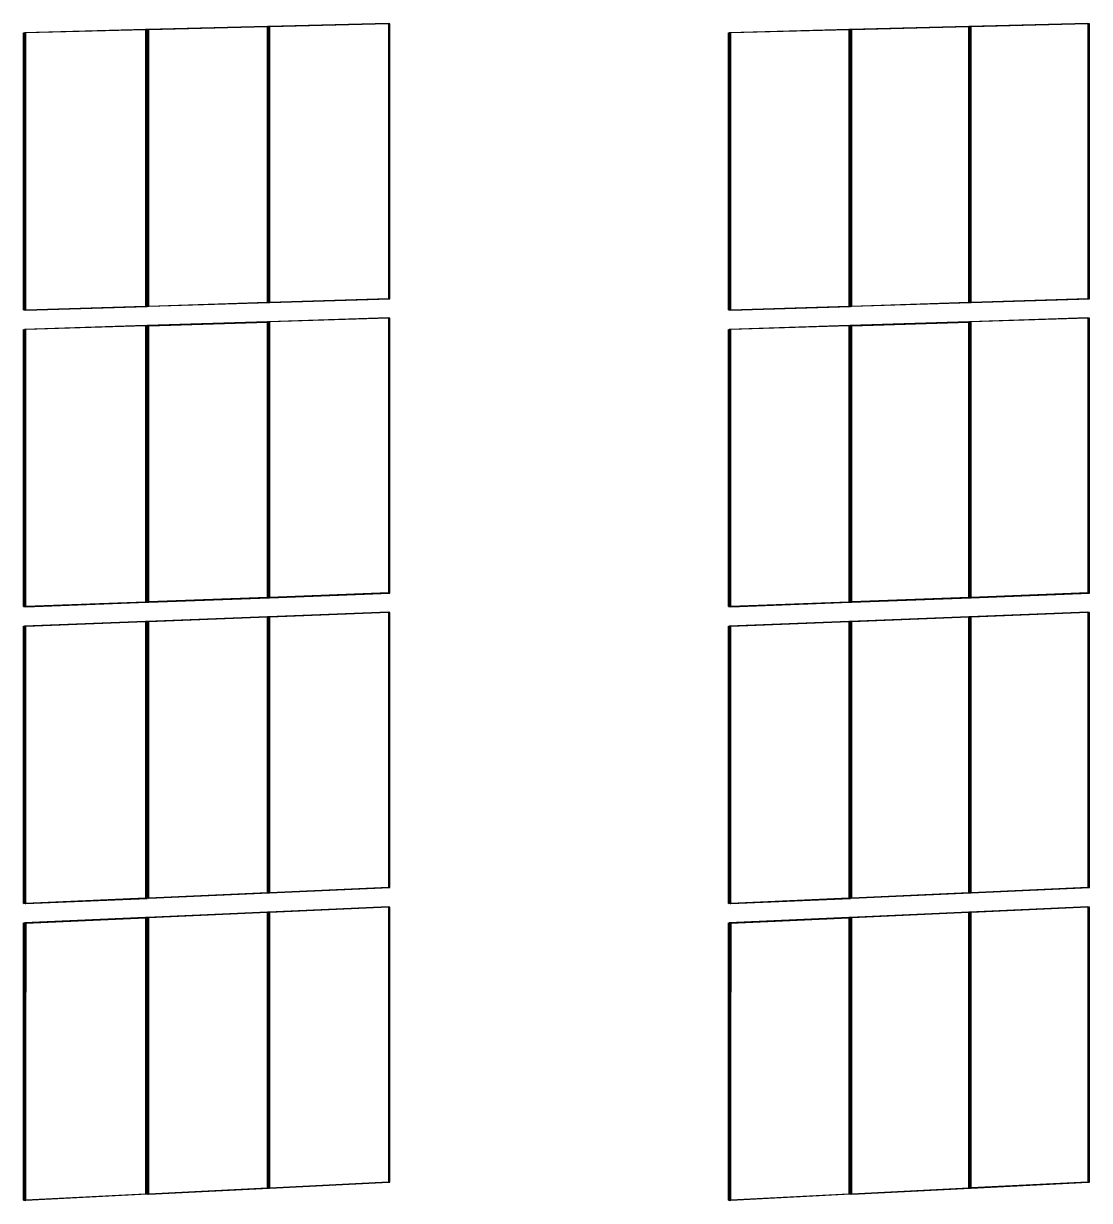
# Model space of a CAD drawing. Header units: inches. Extents: x -3457 to 3579, y -2730 to 2631.
# Drawn here: x 1235.9 to 1669.7, y -950.6 to -471.4 of the extents above; entities that cross this region are included whole.
import ezdxf

# ---------------------------------------------------------------- set-up
doc = ezdxf.new("R2010")
doc.units = ezdxf.units.IN
doc.header["$MEASUREMENT"] = 0

msp = doc.modelspace()

# ---------------------------------------------------------------- linework, layer by layer
for p, q in [((1285.56, -473.84), (1236.2, -475.09)), ((1285.56, -473.93), (1236.83, -475.16)), ((1285.82, -473.83), (1285.56, -473.84)), ((1285.56, -473.84), (1285.82, -473.87)), ((1285.56, -473.84), (1285.56, -473.93)), ((1285.56, -473.93), (1285.56, -586.42)), ((1285.82, -473.93), (1285.56, -473.93)), ((1286.16, -473.83), (1285.82, -473.83)), ((1285.82, -473.83), (1286.16, -473.88)), ((1285.82, -473.87), (1285.82, -473.83)), ((1285.82, -473.93), (1285.82, -473.87)), ((1285.82, -473.87), (1286.16, -473.91)), ((1286.16, -473.92), (1285.82, -473.93)), ((1285.82, -586.41), (1285.82, -473.93)), ((1335.18, -472.59), (1286.16, -473.83)), ((1286.16, -473.83), (1286.8, -473.9)), ((1286.16, -473.83), (1286.16, -473.88)), ((1286.16, -473.88), (1286.46, -473.91)), ((1286.16, -473.88), (1286.16, -473.91)), ((1286.16, -473.91), (1286.2, -473.92)), ((1286.16, -473.91), (1286.16, -473.92)), ((1286.16, -473.92), (1286.16, -586.4)), ((1286.2, -473.92), (1286.16, -473.92)), ((1286.2, -586.4), (1286.2, -473.92)), ((1286.8, -473.9), (1286.46, -473.91)), ((1286.46, -586.5), (1286.46, -473.91)), ((1335.18, -472.68), (1286.8, -473.9)), ((1286.8, -586.38), (1286.8, -473.9)), ((1335.26, -472.59), (1335.18, -472.59)), ((1335.18, -472.59), (1335.26, -472.6)), ((1335.18, -472.68), (1335.18, -472.59)), ((1335.18, -584.87), (1335.18, -472.68)), ((1335.26, -472.68), (1335.18, -472.68)), ((1335.52, -472.58), (1335.26, -472.59)), ((1335.26, -472.59), (1335.52, -472.62)), ((1335.26, -472.59), (1335.26, -472.6)), ((1335.26, -472.6), (1335.52, -472.63)), ((1335.26, -472.6), (1335.26, -472.68)), ((1335.52, -472.67), (1335.26, -472.68)), ((1335.26, -472.68), (1335.26, -584.87)), ((1384.36, -471.35), (1335.52, -472.58)), ((1335.52, -472.58), (1336.16, -472.66)), ((1335.52, -472.58), (1335.52, -472.62)), ((1335.52, -472.62), (1335.9, -472.67)), ((1335.52, -472.62), (1335.52, -472.63)), ((1335.52, -472.63), (1335.52, -472.67)), ((1335.52, -472.63), (1335.82, -472.67)), ((1335.52, -472.67), (1335.52, -584.86)), ((1335.82, -472.67), (1335.52, -472.67)), ((1335.9, -472.67), (1335.82, -472.67)), ((1335.82, -584.85), (1335.82, -472.67)), ((1336.16, -472.66), (1335.9, -472.67)), ((1335.9, -584.96), (1335.9, -472.67)), ((1384.36, -471.45), (1336.16, -472.66)), ((1336.16, -584.84), (1336.16, -472.66)), ((1384.36, -471.35), (1385.01, -471.43)), ((1384.36, -471.35), (1384.36, -471.45)), ((1385.01, -471.43), (1384.36, -471.45)), ((1384.36, -471.45), (1384.36, -583.34)), ((1385.01, -583.43), (1385.01, -471.43)), ((1571.75, -473.84), (1523.14, -475.09)), ((1571.75, -473.94), (1523.82, -475.16)), ((1572.01, -473.83), (1571.75, -473.84)), ((1571.75, -473.84), (1572.01, -473.87)), ((1571.75, -473.84), (1571.75, -473.94)), ((1572.01, -473.93), (1571.75, -473.94)), ((1571.75, -473.94), (1571.75, -586.42)), ((1572.35, -473.83), (1572.01, -473.83)), ((1572.01, -473.83), (1572.35, -473.87)), ((1572.01, -473.87), (1572.01, -473.83)), ((1572.01, -473.93), (1572.01, -473.87)), ((1572.01, -473.87), (1572.35, -473.91)), ((1572.35, -473.92), (1572.01, -473.93)), ((1572.01, -586.41), (1572.01, -473.93)), ((1620.62, -472.59), (1572.35, -473.83)), ((1572.35, -473.83), (1573.03, -473.9)), ((1572.35, -473.83), (1572.35, -473.87)), ((1572.35, -473.87), (1572.7, -473.91)), ((1572.35, -473.87), (1572.35, -473.91)), ((1572.35, -473.91), (1572.43, -473.92)), ((1572.35, -473.91), (1572.35, -473.92)), ((1572.35, -473.92), (1572.35, -586.4)), ((1572.43, -473.92), (1572.35, -473.92)), ((1572.43, -586.4), (1572.43, -473.92)), ((1573.03, -473.9), (1572.7, -473.91)), ((1572.7, -586.5), (1572.7, -473.91)), ((1620.62, -472.68), (1573.03, -473.9)), ((1573.03, -586.38), (1573.03, -473.9)), ((1620.7, -472.59), (1620.62, -472.59)), ((1620.62, -472.59), (1620.7, -472.6)), ((1620.62, -472.68), (1620.62, -472.59)), ((1620.62, -584.87), (1620.62, -472.68)), ((1620.7, -472.68), (1620.62, -472.68)), ((1620.95, -472.58), (1620.7, -472.59)), ((1620.7, -472.59), (1620.95, -472.62)), ((1620.7, -472.59), (1620.7, -472.6)), ((1620.7, -472.6), (1620.95, -472.63)), ((1620.7, -472.6), (1620.7, -472.68)), ((1620.7, -472.68), (1620.7, -584.87)), ((1620.95, -472.68), (1620.7, -472.68)), ((1669.05, -471.35), (1620.95, -472.58)), ((1620.95, -472.58), (1621.64, -472.66)), ((1620.95, -472.58), (1620.95, -472.62)), ((1620.95, -472.62), (1621.39, -472.67)), ((1620.95, -472.62), (1620.95, -472.63)), ((1620.95, -472.63), (1620.95, -472.68)), ((1620.95, -472.63), (1621.31, -472.67)), ((1621.31, -472.67), (1620.95, -472.68)), ((1620.95, -472.68), (1620.95, -584.86)), ((1621.39, -472.67), (1621.31, -472.67)), ((1621.31, -584.85), (1621.31, -472.67)), ((1621.64, -472.66), (1621.39, -472.67)), ((1621.39, -584.96), (1621.39, -472.67)), ((1669.05, -471.45), (1621.64, -472.66)), ((1621.64, -584.84), (1621.64, -472.66)), ((1669.05, -471.35), (1669.74, -471.43)), ((1669.05, -471.35), (1669.05, -471.45)), ((1669.74, -471.43), (1669.05, -471.45)), ((1669.05, -471.45), (1669.05, -583.34)), ((1669.74, -583.43), (1669.74, -471.43)), ((1235.86, -587.97), (1235.86, -475.09)), ((1235.86, -475.09), (1236.49, -475.17)), ((1236.2, -475.09), (1236.83, -475.16)), ((1236.2, -475.09), (1236.2, -587.96)), ((1236.83, -475.16), (1236.49, -475.17)), ((1236.49, -588.06), (1236.49, -475.17)), ((1236.83, -587.94), (1236.83, -475.16)), ((1522.81, -587.97), (1522.81, -475.09)), ((1522.81, -475.09), (1523.48, -475.17)), ((1523.14, -475.09), (1523.82, -475.16)), ((1523.14, -475.09), (1523.14, -587.96)), ((1523.82, -475.16), (1523.48, -475.17)), ((1523.48, -588.06), (1523.48, -475.17)), ((1523.82, -587.94), (1523.82, -475.16)), ((1336.16, -584.84), (1384.36, -583.34)), ((1336.16, -584.95), (1385.01, -583.43)), ((1384.36, -583.34), (1385.01, -583.43)), ((1621.64, -584.84), (1669.05, -583.34)), ((1621.64, -584.95), (1669.74, -583.43)), ((1669.05, -583.34), (1669.74, -583.43)), ((1235.86, -587.97), (1236.2, -587.96)), ((1236.49, -588.06), (1235.86, -587.97)), ((1236.2, -587.96), (1236.83, -587.94)), ((1236.2, -587.96), (1236.83, -588.05)), ((1236.77, -588.05), (1236.83, -588.05)), ((1236.83, -587.94), (1285.56, -586.42)), ((1236.83, -588.05), (1286.2, -586.51)), ((1236.83, -588.05), (1236.83, -587.94)), ((1285.56, -586.42), (1286.2, -586.51)), ((1285.82, -586.41), (1286.16, -586.4)), ((1286.46, -586.5), (1285.82, -586.41)), ((1286.16, -586.4), (1286.2, -586.4)), ((1286.16, -586.4), (1286.2, -586.4)), ((1286.2, -586.4), (1286.8, -586.38)), ((1286.2, -586.4), (1286.8, -586.49)), ((1286.2, -586.51), (1286.2, -586.4)), ((1286.2, -586.4), (1286.2, -586.4)), ((1286.74, -586.5), (1286.8, -586.49)), ((1286.8, -586.38), (1335.18, -584.87)), ((1286.8, -586.49), (1335.82, -584.96)), ((1286.8, -586.49), (1286.8, -586.38)), ((1335.82, -584.96), (1335.18, -584.87)), ((1335.18, -584.87), (1335.26, -584.87)), ((1335.26, -584.87), (1335.52, -584.86)), ((1335.26, -584.87), (1335.9, -584.96)), ((1335.52, -584.86), (1335.82, -584.85)), ((1335.52, -584.86), (1335.82, -584.9)), ((1335.82, -584.85), (1336.16, -584.84)), ((1335.82, -584.9), (1335.82, -584.85)), ((1335.82, -584.9), (1336.16, -584.95)), ((1335.82, -584.96), (1335.82, -584.9)), ((1335.82, -584.96), (1335.9, -584.96)), ((1336.1, -584.96), (1336.16, -584.95)), ((1336.16, -584.95), (1336.16, -584.84)), ((1522.81, -587.97), (1523.14, -587.96)), ((1523.48, -588.06), (1522.81, -587.97)), ((1523.14, -587.96), (1523.82, -587.94)), ((1523.14, -587.96), (1523.82, -588.05)), ((1523.76, -588.05), (1523.82, -588.05)), ((1523.82, -587.94), (1571.75, -586.42)), ((1523.82, -588.05), (1572.43, -586.51)), ((1523.82, -588.05), (1523.82, -587.94)), ((1571.75, -586.42), (1572.43, -586.51)), ((1572.01, -586.41), (1572.35, -586.4)), ((1572.7, -586.5), (1572.01, -586.41)), ((1572.35, -586.4), (1572.43, -586.4)), ((1572.35, -586.4), (1572.43, -586.41)), ((1572.43, -586.4), (1573.03, -586.38)), ((1572.43, -586.41), (1572.43, -586.4)), ((1572.43, -586.41), (1573.03, -586.49)), ((1572.43, -586.51), (1572.43, -586.41)), ((1572.97, -586.5), (1573.03, -586.49)), ((1573.03, -586.38), (1620.62, -584.87)), ((1573.03, -586.49), (1621.31, -584.96)), ((1573.03, -586.49), (1573.03, -586.38)), ((1621.31, -584.96), (1620.62, -584.87)), ((1620.62, -584.87), (1620.7, -584.87)), ((1620.7, -584.87), (1620.95, -584.86)), ((1620.7, -584.87), (1621.39, -584.96)), ((1620.95, -584.86), (1621.31, -584.85)), ((1620.95, -584.86), (1621.31, -584.91)), ((1621.31, -584.85), (1621.64, -584.84)), ((1621.31, -584.91), (1621.31, -584.85)), ((1621.31, -584.91), (1621.64, -584.95)), ((1621.31, -584.96), (1621.31, -584.91)), ((1621.31, -584.96), (1621.39, -584.96)), ((1621.58, -584.96), (1621.64, -584.95)), ((1621.64, -584.95), (1621.64, -584.84)), ((1335.18, -592.78), (1286.16, -594.33)), ((1286.8, -594.42), (1335.18, -592.89)), ((1335.26, -592.77), (1335.18, -592.78)), ((1335.18, -592.89), (1335.18, -592.78)), ((1335.18, -592.78), (1335.26, -592.79)), ((1335.18, -705.05), (1335.18, -592.89)), ((1335.18, -592.89), (1335.26, -592.89)), ((1335.26, -592.77), (1335.26, -592.79)), ((1335.26, -592.77), (1335.9, -592.87)), ((1335.26, -592.79), (1335.26, -592.89)), ((1335.26, -592.79), (1335.52, -592.83)), ((1335.26, -592.89), (1335.52, -592.88)), ((1335.26, -592.89), (1335.26, -705.05)), ((1384.36, -591.22), (1335.52, -592.77)), ((1335.52, -592.77), (1336.16, -592.86)), ((1335.52, -592.77), (1335.52, -592.83)), ((1335.52, -592.83), (1335.52, -592.88)), ((1335.52, -592.83), (1335.82, -592.87)), ((1335.52, -592.88), (1335.82, -592.87)), ((1335.52, -592.88), (1335.52, -705.04)), ((1335.82, -705.03), (1335.82, -592.87)), ((1335.9, -592.87), (1335.82, -592.87)), ((1336.16, -592.86), (1335.9, -592.87)), ((1335.9, -705.17), (1335.9, -592.87)), ((1384.36, -591.34), (1336.16, -592.86)), ((1336.16, -705.02), (1336.16, -592.86)), ((1384.36, -591.22), (1385.01, -591.32)), ((1384.36, -591.22), (1384.36, -591.34)), ((1385.01, -591.32), (1384.36, -591.34)), ((1384.36, -591.34), (1384.36, -703.21)), ((1385.01, -703.32), (1385.01, -591.32)), ((1620.62, -592.78), (1572.35, -594.33)), ((1573.03, -594.42), (1620.62, -592.89)), ((1620.7, -592.77), (1620.62, -592.78)), ((1620.62, -592.89), (1620.62, -592.78)), ((1620.62, -592.78), (1620.7, -592.79)), ((1620.62, -705.05), (1620.62, -592.89)), ((1620.62, -592.89), (1620.7, -592.89)), ((1620.7, -592.77), (1620.7, -592.79)), ((1620.7, -592.77), (1621.39, -592.87)), ((1620.7, -592.79), (1620.7, -592.89)), ((1620.7, -592.79), (1620.95, -592.82)), ((1620.7, -592.89), (1620.95, -592.88)), ((1620.7, -592.89), (1620.7, -705.05)), ((1669.05, -591.22), (1620.95, -592.77)), ((1620.95, -592.77), (1621.64, -592.86)), ((1620.95, -592.77), (1620.95, -592.82)), ((1620.95, -592.82), (1620.95, -592.88)), ((1620.95, -592.82), (1621.3, -592.87)), ((1620.95, -592.88), (1621.3, -592.87)), ((1620.95, -592.88), (1620.95, -705.04)), ((1621.3, -705.03), (1621.3, -592.87)), ((1621.39, -592.87), (1621.3, -592.87)), ((1621.64, -592.86), (1621.39, -592.87)), ((1621.39, -705.17), (1621.39, -592.87)), ((1669.05, -591.34), (1621.64, -592.86)), ((1621.64, -705.02), (1621.64, -592.86)), ((1669.05, -591.22), (1669.74, -591.32)), ((1669.05, -591.22), (1669.05, -591.34)), ((1669.74, -591.32), (1669.05, -591.34)), ((1669.05, -591.34), (1669.05, -703.21)), ((1669.74, -703.32), (1669.74, -591.32)), ((1235.86, -595.91), (1236.49, -596.01)), ((1235.86, -708.79), (1235.86, -595.91)), ((1285.56, -594.34), (1236.2, -595.9)), ((1236.2, -595.9), (1236.2, -708.78)), ((1236.2, -595.9), (1236.83, -596)), ((1236.83, -596), (1236.49, -596.01)), ((1236.49, -708.9), (1236.49, -596.01)), ((1285.56, -594.46), (1236.83, -596)), ((1236.83, -708.75), (1236.83, -596)), ((1285.56, -594.34), (1285.56, -594.46)), ((1285.56, -594.34), (1286.16, -594.44)), ((1286.16, -594.44), (1285.56, -594.46)), ((1285.56, -594.46), (1285.56, -706.92)), ((1285.82, -706.91), (1285.82, -594.34)), ((1285.82, -594.34), (1286.46, -594.43)), ((1286.16, -594.33), (1286.8, -594.42)), ((1286.16, -594.33), (1286.16, -594.44)), ((1286.16, -594.44), (1286.16, -706.9)), ((1286.16, -594.44), (1286.19, -594.44)), ((1286.16, -594.44), (1286.16, -594.44)), ((1286.19, -594.44), (1286.16, -594.44)), ((1286.19, -706.9), (1286.19, -594.44)), ((1286.46, -594.43), (1286.8, -594.42)), ((1286.46, -707.02), (1286.46, -594.43)), ((1286.8, -706.87), (1286.8, -594.42)), ((1522.8, -595.91), (1523.48, -596.01)), ((1522.8, -708.79), (1522.8, -595.91)), ((1571.75, -594.34), (1523.14, -595.9)), ((1523.14, -595.9), (1523.14, -708.78)), ((1523.14, -595.9), (1523.82, -596)), ((1523.82, -596), (1523.48, -596.01)), ((1523.48, -708.9), (1523.48, -596.01)), ((1571.75, -594.46), (1523.82, -596)), ((1523.82, -708.75), (1523.82, -596)), ((1571.75, -594.34), (1571.75, -594.46)), ((1571.75, -594.34), (1572.35, -594.43)), ((1572.35, -594.44), (1571.75, -594.46)), ((1571.75, -594.46), (1571.75, -706.92)), ((1572.01, -706.91), (1572.01, -594.34)), ((1572.01, -594.34), (1572.69, -594.43)), ((1572.35, -594.33), (1573.03, -594.42)), ((1572.35, -594.33), (1572.35, -594.43)), ((1572.35, -594.43), (1572.43, -594.44)), ((1572.35, -594.43), (1572.35, -594.44)), ((1572.35, -594.44), (1572.35, -706.9)), ((1572.43, -594.44), (1572.35, -594.44)), ((1572.43, -706.89), (1572.43, -594.44)), ((1572.69, -594.43), (1573.03, -594.42)), ((1572.69, -707.02), (1572.69, -594.43)), ((1573.03, -706.87), (1573.03, -594.42)), ((1384.36, -703.21), (1336.16, -705.02)), ((1336.16, -705.16), (1385.01, -703.32)), ((1384.36, -703.21), (1385.01, -703.32)), ((1669.05, -703.21), (1621.64, -705.02)), ((1621.64, -705.16), (1669.74, -703.32)), ((1669.05, -703.21), (1669.74, -703.32)), ((1235.86, -708.79), (1236.2, -708.78)), ((1236.49, -708.9), (1235.86, -708.79)), ((1236.83, -708.75), (1236.2, -708.78)), ((1236.2, -708.78), (1236.83, -708.89)), ((1236.77, -708.89), (1236.83, -708.89)), ((1285.56, -706.92), (1236.83, -708.75)), ((1236.83, -708.89), (1286.19, -707.03)), ((1236.83, -708.89), (1236.83, -708.75)), ((1285.82, -706.91), (1285.56, -706.92)), ((1285.56, -706.92), (1286.19, -707.03)), ((1286.16, -706.9), (1285.82, -706.91)), ((1286.46, -707.02), (1285.82, -706.91)), ((1286.16, -706.9), (1286.19, -706.9)), ((1286.19, -706.9), (1286.16, -706.9)), ((1286.8, -706.87), (1286.19, -706.9)), ((1286.19, -706.9), (1286.8, -707.01)), ((1286.19, -707.03), (1286.19, -706.9)), ((1286.19, -706.9), (1286.19, -706.9)), ((1286.74, -707.01), (1286.8, -707.01)), ((1335.18, -705.05), (1286.8, -706.87)), ((1286.8, -707.01), (1335.82, -705.17)), ((1286.8, -707.01), (1286.8, -706.87)), ((1335.26, -705.05), (1335.18, -705.05)), ((1335.82, -705.17), (1335.18, -705.05)), ((1335.52, -705.04), (1335.26, -705.05)), ((1335.26, -705.05), (1335.82, -705.15)), ((1335.82, -705.03), (1335.52, -705.04)), ((1335.52, -705.04), (1335.82, -705.1)), ((1336.16, -705.02), (1335.82, -705.03)), ((1335.82, -705.1), (1335.82, -705.03)), ((1335.82, -705.1), (1336.16, -705.16)), ((1335.82, -705.15), (1335.82, -705.1)), ((1335.82, -705.15), (1335.9, -705.17)), ((1335.82, -705.17), (1335.82, -705.15)), ((1335.82, -705.17), (1335.9, -705.17)), ((1336.1, -705.16), (1336.16, -705.16)), ((1336.16, -705.16), (1336.16, -705.02)), ((1522.8, -708.79), (1523.14, -708.78)), ((1523.48, -708.9), (1522.8, -708.79)), ((1523.82, -708.75), (1523.14, -708.78)), ((1523.14, -708.78), (1523.82, -708.89)), ((1523.76, -708.89), (1523.82, -708.89)), ((1571.75, -706.92), (1523.82, -708.75)), ((1523.82, -708.89), (1572.43, -707.03)), ((1523.82, -708.89), (1523.82, -708.75)), ((1572.01, -706.91), (1571.75, -706.92)), ((1571.75, -706.92), (1572.43, -707.03)), ((1572.35, -706.9), (1572.01, -706.91)), ((1572.69, -707.02), (1572.01, -706.91)), ((1572.43, -706.89), (1572.35, -706.9)), ((1572.35, -706.9), (1572.43, -706.91)), ((1573.03, -706.87), (1572.43, -706.89)), ((1572.43, -706.91), (1572.43, -706.89)), ((1572.43, -706.91), (1573.03, -707.01)), ((1572.43, -707.03), (1572.43, -706.91)), ((1572.97, -707.01), (1573.03, -707.01)), ((1620.62, -705.05), (1573.03, -706.87)), ((1573.03, -707.01), (1621.3, -705.17)), ((1573.03, -707.01), (1573.03, -706.87)), ((1620.7, -705.05), (1620.62, -705.05)), ((1621.3, -705.17), (1620.62, -705.05)), ((1620.95, -705.04), (1620.7, -705.05)), ((1620.7, -705.05), (1621.3, -705.15)), ((1621.3, -705.03), (1620.95, -705.04)), ((1620.95, -705.04), (1621.3, -705.1)), ((1621.64, -705.02), (1621.3, -705.03)), ((1621.3, -705.1), (1621.3, -705.03)), ((1621.3, -705.1), (1621.64, -705.16)), ((1621.3, -705.15), (1621.3, -705.1)), ((1621.3, -705.15), (1621.39, -705.17)), ((1621.3, -705.17), (1621.3, -705.15)), ((1621.3, -705.17), (1621.39, -705.17)), ((1621.58, -705.16), (1621.64, -705.16)), ((1621.64, -705.16), (1621.64, -705.02)), ((1335.18, -712.96), (1286.16, -714.82)), ((1335.18, -713.1), (1286.8, -714.94)), ((1335.26, -712.96), (1335.18, -712.96)), ((1335.18, -713.1), (1335.18, -712.96)), ((1335.18, -712.96), (1335.26, -712.97)), ((1335.18, -825.24), (1335.18, -713.1)), ((1335.26, -713.1), (1335.18, -713.1)), ((1335.51, -712.95), (1335.26, -712.96)), ((1335.26, -712.96), (1335.26, -712.97)), ((1335.26, -712.96), (1335.51, -713)), ((1335.26, -712.97), (1335.26, -713.1)), ((1335.26, -712.97), (1335.51, -713.02)), ((1335.51, -713.09), (1335.26, -713.1)), ((1335.26, -713.1), (1335.26, -825.24)), ((1384.35, -711.09), (1335.51, -712.95)), ((1335.51, -712.95), (1336.16, -713.06)), ((1335.51, -712.95), (1335.51, -713)), ((1335.51, -713), (1335.9, -713.07)), ((1335.51, -713), (1335.51, -713.02)), ((1335.51, -713.02), (1335.82, -713.07)), ((1335.51, -713.02), (1335.51, -713.09)), ((1335.82, -713.07), (1335.51, -713.09)), ((1335.51, -713.09), (1335.51, -825.22)), ((1335.9, -713.07), (1335.82, -713.07)), ((1335.82, -825.21), (1335.82, -713.07)), ((1336.16, -713.06), (1335.9, -713.07)), ((1335.9, -825.21), (1335.9, -713.07)), ((1384.35, -711.23), (1336.16, -713.06)), ((1336.16, -825.2), (1336.16, -713.06)), ((1384.35, -711.09), (1385, -711.21)), ((1384.35, -711.09), (1384.35, -711.23)), ((1385, -711.21), (1384.35, -711.23)), ((1384.35, -711.23), (1384.35, -823.08)), ((1385, -823.21), (1385, -711.21)), ((1620.61, -712.96), (1572.34, -714.82)), ((1620.61, -713.1), (1573.03, -714.94)), ((1620.69, -712.96), (1620.61, -712.96)), ((1620.61, -713.1), (1620.61, -712.96)), ((1620.61, -712.96), (1620.69, -712.97)), ((1620.61, -825.24), (1620.61, -713.1)), ((1620.69, -713.1), (1620.61, -713.1)), ((1620.95, -712.95), (1620.69, -712.96)), ((1620.69, -712.96), (1620.69, -712.97)), ((1620.69, -712.96), (1620.95, -713)), ((1620.69, -712.97), (1620.69, -713.1)), ((1620.69, -712.97), (1620.95, -713.02)), ((1620.95, -713.09), (1620.69, -713.1)), ((1620.69, -713.1), (1620.69, -825.24)), ((1669.04, -711.09), (1620.95, -712.95)), ((1620.95, -712.95), (1621.64, -713.06)), ((1620.95, -712.95), (1620.95, -713)), ((1620.95, -713), (1621.38, -713.07)), ((1620.95, -713), (1620.95, -713.02)), ((1620.95, -713.02), (1621.3, -713.07)), ((1620.95, -713.02), (1620.95, -713.09)), ((1621.3, -713.07), (1620.95, -713.09)), ((1620.95, -713.09), (1620.95, -825.22)), ((1621.38, -713.07), (1621.3, -713.07)), ((1621.3, -825.21), (1621.3, -713.07)), ((1621.64, -713.06), (1621.38, -713.07)), ((1621.38, -825.21), (1621.38, -713.07)), ((1669.04, -711.23), (1621.64, -713.06)), ((1621.64, -825.19), (1621.64, -713.06)), ((1669.04, -711.09), (1669.74, -711.21)), ((1669.04, -711.09), (1669.04, -711.23)), ((1669.74, -711.21), (1669.04, -711.23)), ((1669.04, -711.23), (1669.04, -823.08)), ((1669.74, -823.21), (1669.74, -711.21)), ((1235.85, -829.61), (1235.85, -716.73)), ((1235.85, -716.73), (1236.2, -716.8)), ((1285.55, -714.85), (1236.2, -716.72)), ((1236.2, -716.72), (1236.83, -716.84)), ((1236.2, -716.72), (1236.2, -716.8)), ((1236.2, -716.8), (1236.2, -829.59)), ((1236.2, -716.8), (1236.48, -716.85)), ((1236.83, -716.84), (1236.48, -716.85)), ((1236.48, -829.58), (1236.48, -716.85)), ((1285.55, -714.99), (1236.83, -716.84)), ((1236.83, -829.57), (1236.83, -716.84)), ((1285.82, -714.84), (1285.55, -714.85)), ((1285.55, -714.85), (1285.55, -714.99)), ((1285.55, -714.85), (1285.82, -714.89)), ((1285.82, -714.98), (1285.55, -714.99)), ((1285.55, -714.99), (1285.55, -827.42)), ((1286.16, -714.82), (1285.82, -714.84)), ((1285.82, -714.84), (1286.16, -714.9)), ((1285.82, -714.89), (1285.82, -714.84)), ((1285.82, -714.98), (1285.82, -714.89)), ((1285.82, -714.89), (1286.16, -714.96)), ((1286.16, -714.96), (1285.82, -714.98)), ((1285.82, -827.41), (1285.82, -714.98)), ((1286.16, -714.82), (1286.8, -714.94)), ((1286.16, -714.82), (1286.16, -714.9)), ((1286.16, -714.9), (1286.46, -714.95)), ((1286.16, -714.9), (1286.16, -714.96)), ((1286.16, -714.96), (1286.19, -714.96)), ((1286.16, -714.96), (1286.16, -714.96)), ((1286.16, -714.96), (1286.16, -827.4)), ((1286.19, -714.96), (1286.16, -714.96)), ((1286.19, -827.39), (1286.19, -714.96)), ((1286.8, -714.94), (1286.46, -714.95)), ((1286.46, -827.54), (1286.46, -714.95)), ((1286.8, -827.37), (1286.8, -714.94)), ((1522.8, -829.61), (1522.8, -716.73)), ((1522.8, -716.73), (1523.14, -716.79)), ((1571.75, -714.85), (1523.14, -716.72)), ((1523.14, -716.72), (1523.82, -716.84)), ((1523.14, -716.72), (1523.14, -716.79)), ((1523.14, -716.79), (1523.14, -829.59)), ((1523.14, -716.79), (1523.48, -716.85)), ((1523.82, -716.84), (1523.48, -716.85)), ((1523.48, -829.58), (1523.48, -716.85)), ((1571.75, -714.99), (1523.82, -716.84)), ((1523.82, -829.56), (1523.82, -716.84)), ((1572.01, -714.84), (1571.75, -714.85)), ((1571.75, -714.85), (1571.75, -714.99)), ((1571.75, -714.85), (1572.01, -714.89)), ((1572.01, -714.98), (1571.75, -714.99)), ((1571.75, -714.99), (1571.75, -827.42)), ((1572.34, -714.82), (1572.01, -714.84)), ((1572.01, -714.84), (1572.34, -714.89)), ((1572.01, -714.89), (1572.01, -714.84)), ((1572.01, -714.98), (1572.01, -714.89)), ((1572.01, -714.89), (1572.34, -714.95)), ((1572.34, -714.97), (1572.01, -714.98)), ((1572.01, -827.41), (1572.01, -714.98)), ((1572.34, -714.82), (1573.03, -714.94)), ((1572.34, -714.82), (1572.34, -714.89)), ((1572.34, -714.89), (1572.69, -714.95)), ((1572.34, -714.89), (1572.34, -714.95)), ((1572.34, -714.95), (1572.43, -714.96)), ((1572.34, -714.95), (1572.34, -714.97)), ((1572.43, -714.96), (1572.34, -714.97)), ((1572.34, -714.97), (1572.34, -827.4)), ((1572.43, -827.39), (1572.43, -714.96)), ((1573.03, -714.94), (1572.69, -714.95)), ((1572.69, -827.54), (1572.69, -714.95)), ((1573.03, -827.37), (1573.03, -714.94)), ((1336.16, -825.2), (1384.35, -823.08)), ((1336.16, -825.36), (1385, -823.21)), ((1384.35, -823.08), (1385, -823.21)), ((1621.64, -825.19), (1669.04, -823.08)), ((1621.64, -825.36), (1669.74, -823.21)), ((1669.04, -823.08), (1669.74, -823.21)), ((1236.83, -829.57), (1285.55, -827.42)), ((1236.83, -829.73), (1286.19, -827.56)), ((1285.55, -827.42), (1286.19, -827.56)), ((1285.82, -827.41), (1286.16, -827.4)), ((1286.46, -827.54), (1285.82, -827.41)), ((1286.16, -827.4), (1286.19, -827.39)), ((1286.16, -827.4), (1286.19, -827.4)), ((1286.19, -827.39), (1286.8, -827.37)), ((1286.19, -827.4), (1286.19, -827.39)), ((1286.19, -827.4), (1286.8, -827.53)), ((1286.19, -827.56), (1286.19, -827.4)), ((1286.73, -827.53), (1286.8, -827.53)), ((1286.8, -827.37), (1335.18, -825.24)), ((1286.8, -827.53), (1335.82, -825.37)), ((1286.8, -827.53), (1286.8, -827.37)), ((1335.18, -825.24), (1335.26, -825.24)), ((1335.82, -825.37), (1335.18, -825.24)), ((1335.26, -825.24), (1335.51, -825.22)), ((1335.26, -825.24), (1335.82, -825.35)), ((1335.51, -825.22), (1335.82, -825.21)), ((1335.51, -825.22), (1335.82, -825.29)), ((1335.82, -825.21), (1335.9, -825.21)), ((1335.82, -825.29), (1335.82, -825.21)), ((1335.82, -825.35), (1335.82, -825.29)), ((1335.82, -825.29), (1335.9, -825.3)), ((1335.82, -825.35), (1335.9, -825.37)), ((1335.82, -825.37), (1335.82, -825.35)), ((1335.82, -825.37), (1335.9, -825.37)), ((1335.9, -825.21), (1336.16, -825.2)), ((1335.9, -825.3), (1335.9, -825.21)), ((1335.9, -825.3), (1336.16, -825.36)), ((1335.9, -825.37), (1335.9, -825.3)), ((1335.9, -825.37), (1336.16, -825.36)), ((1336.16, -825.36), (1336.16, -825.2)), ((1523.82, -829.56), (1571.75, -827.42)), ((1523.82, -829.73), (1572.43, -827.56)), ((1571.75, -827.42), (1572.43, -827.56)), ((1572.01, -827.41), (1572.34, -827.4)), ((1572.69, -827.54), (1572.01, -827.41)), ((1572.34, -827.4), (1572.43, -827.39)), ((1572.34, -827.4), (1572.43, -827.41)), ((1572.43, -827.39), (1573.03, -827.37)), ((1572.43, -827.41), (1572.43, -827.39)), ((1572.43, -827.41), (1573.03, -827.53)), ((1572.43, -827.56), (1572.43, -827.41)), ((1572.96, -827.53), (1573.03, -827.53)), ((1573.03, -827.37), (1620.61, -825.24)), ((1573.03, -827.53), (1621.3, -825.37)), ((1573.03, -827.53), (1573.03, -827.37)), ((1620.61, -825.24), (1620.69, -825.24)), ((1621.3, -825.37), (1620.61, -825.24)), ((1620.69, -825.24), (1620.95, -825.22)), ((1620.69, -825.24), (1621.3, -825.35)), ((1620.95, -825.22), (1621.3, -825.21)), ((1620.95, -825.22), (1621.3, -825.29)), ((1621.3, -825.21), (1621.38, -825.21)), ((1621.3, -825.29), (1621.3, -825.21)), ((1621.3, -825.35), (1621.3, -825.29)), ((1621.3, -825.29), (1621.38, -825.31)), ((1621.3, -825.37), (1621.3, -825.35)), ((1621.3, -825.35), (1621.38, -825.37)), ((1621.3, -825.37), (1621.38, -825.37)), ((1621.38, -825.21), (1621.64, -825.19)), ((1621.38, -825.31), (1621.38, -825.21)), ((1621.38, -825.31), (1621.64, -825.36)), ((1621.38, -825.37), (1621.38, -825.31)), ((1621.38, -825.37), (1621.64, -825.36)), ((1621.64, -825.36), (1621.64, -825.19)), ((1235.85, -829.61), (1236.2, -829.59)), ((1236.48, -829.74), (1235.85, -829.61)), ((1236.2, -829.59), (1236.48, -829.58)), ((1236.2, -829.59), (1236.48, -829.65)), ((1236.48, -829.58), (1236.83, -829.57)), ((1236.48, -829.65), (1236.48, -829.58)), ((1236.48, -829.65), (1236.83, -829.73)), ((1236.48, -829.74), (1236.48, -829.65)), ((1236.76, -829.73), (1236.83, -829.73)), ((1236.83, -829.73), (1236.83, -829.57)), ((1335.17, -833.14), (1286.16, -835.32)), ((1335.17, -833.31), (1286.79, -835.46)), ((1335.26, -833.14), (1335.17, -833.14)), ((1335.17, -833.31), (1335.17, -833.14)), ((1335.17, -833.14), (1335.26, -833.16)), ((1335.26, -833.3), (1335.17, -833.31)), ((1335.17, -945.42), (1335.17, -833.31)), ((1335.51, -833.13), (1335.26, -833.14)), ((1335.26, -833.14), (1335.26, -833.16)), ((1335.26, -833.14), (1335.51, -833.2)), ((1335.26, -833.16), (1335.26, -833.3)), ((1335.26, -833.16), (1335.51, -833.22)), ((1335.51, -833.29), (1335.26, -833.3)), ((1335.26, -833.3), (1335.26, -945.42)), ((1384.35, -830.96), (1335.51, -833.13)), ((1335.51, -833.13), (1336.16, -833.26)), ((1335.51, -833.13), (1335.51, -833.2)), ((1335.51, -833.2), (1335.9, -833.28)), ((1335.51, -833.2), (1335.51, -833.22)), ((1335.51, -833.22), (1335.82, -833.28)), ((1335.51, -833.22), (1335.51, -833.29)), ((1335.82, -833.28), (1335.51, -833.29)), ((1335.51, -833.29), (1335.51, -945.41)), ((1335.9, -833.28), (1335.82, -833.28)), ((1335.82, -945.39), (1335.82, -833.28)), ((1336.16, -833.26), (1335.9, -833.28)), ((1335.9, -945.57), (1335.9, -833.28)), ((1384.35, -831.12), (1336.16, -833.26)), ((1336.16, -945.38), (1336.16, -833.26)), ((1384.35, -830.96), (1385, -831.1)), ((1384.35, -830.96), (1384.35, -831.12)), ((1385, -831.1), (1384.35, -831.12)), ((1384.35, -831.12), (1384.35, -942.95)), ((1384.6, -943), (1385, -831.1)), ((1385, -943.1), (1385, -831.1)), ((1522.8, -829.61), (1523.14, -829.59)), ((1523.48, -829.74), (1522.8, -829.61)), ((1523.14, -829.59), (1523.48, -829.58)), ((1523.14, -829.59), (1523.48, -829.66)), ((1523.48, -829.58), (1523.82, -829.56)), ((1523.48, -829.66), (1523.48, -829.58)), ((1523.48, -829.66), (1523.82, -829.73)), ((1523.48, -829.74), (1523.48, -829.66)), ((1523.75, -829.73), (1523.82, -829.73)), ((1523.82, -829.73), (1523.82, -829.56)), ((1620.61, -833.14), (1572.34, -835.32)), ((1620.61, -833.31), (1573.03, -835.46)), ((1620.69, -833.14), (1620.61, -833.14)), ((1620.61, -833.31), (1620.61, -833.14)), ((1620.61, -833.14), (1620.69, -833.16)), ((1620.61, -945.42), (1620.61, -833.31)), ((1620.69, -833.31), (1620.61, -833.31)), ((1620.95, -833.13), (1620.69, -833.14)), ((1620.69, -833.14), (1620.95, -833.19)), ((1620.69, -833.14), (1620.69, -833.16)), ((1620.69, -833.16), (1620.69, -833.31)), ((1620.69, -833.16), (1620.95, -833.21)), ((1620.95, -833.29), (1620.69, -833.31)), ((1620.69, -833.31), (1620.69, -945.42)), ((1669.04, -830.96), (1620.95, -833.13)), ((1620.95, -833.13), (1621.63, -833.26)), ((1620.95, -833.13), (1620.95, -833.19)), ((1620.95, -833.19), (1621.38, -833.28)), ((1620.95, -833.19), (1620.95, -833.21)), ((1620.95, -833.21), (1621.3, -833.28)), ((1620.95, -833.21), (1620.95, -833.29)), ((1621.3, -833.28), (1620.95, -833.29)), ((1620.95, -833.29), (1620.95, -945.41)), ((1621.38, -833.28), (1621.3, -833.28)), ((1621.3, -945.39), (1621.3, -833.28)), ((1621.63, -833.26), (1621.38, -833.28)), ((1621.38, -945.57), (1621.38, -833.28)), ((1669.04, -831.13), (1621.63, -833.26)), ((1621.63, -945.37), (1621.63, -833.26)), ((1669.04, -830.96), (1669.74, -831.1)), ((1669.04, -830.96), (1669.04, -831.13)), ((1669.74, -831.1), (1669.04, -831.13)), ((1669.04, -831.13), (1669.04, -942.95)), ((1669.35, -943.01), (1669.74, -831.1)), ((1669.74, -943.1), (1669.74, -831.1)), ((1235.85, -950.43), (1236.19, -837.54)), ((1235.85, -950.43), (1235.85, -837.56)), ((1235.85, -837.56), (1236.48, -837.69)), ((1285.55, -835.35), (1236.19, -837.54)), ((1236.19, -837.54), (1236.19, -950.41)), ((1236.19, -837.54), (1236.82, -837.68)), ((1236.82, -837.68), (1236.48, -837.69)), ((1236.65, -894.13), (1236.48, -837.69)), ((1236.48, -950.4), (1236.48, -837.69)), ((1236.82, -837.68), (1236.65, -894.13)), ((1236.82, -837.68), (1285.55, -835.51)), ((1236.82, -950.38), (1236.82, -837.68)), ((1285.82, -835.34), (1285.55, -835.35)), ((1285.55, -835.35), (1285.55, -835.51)), ((1285.55, -835.35), (1285.82, -835.41)), ((1285.55, -835.51), (1285.82, -835.5)), ((1285.55, -835.51), (1285.55, -947.93)), ((1286.16, -835.32), (1285.82, -835.34)), ((1285.82, -835.34), (1286.16, -835.41)), ((1285.82, -835.41), (1285.82, -835.34)), ((1285.82, -835.41), (1286.16, -835.48)), ((1285.82, -835.5), (1285.82, -835.41)), ((1285.82, -835.5), (1286.16, -835.49)), ((1285.82, -947.91), (1285.82, -835.5)), ((1286.16, -835.32), (1286.79, -835.46)), ((1286.16, -835.32), (1286.16, -835.41)), ((1286.16, -835.41), (1286.45, -835.47)), ((1286.16, -835.41), (1286.16, -835.48)), ((1286.16, -835.48), (1286.16, -835.49)), ((1286.16, -835.48), (1286.19, -835.48)), ((1286.16, -835.49), (1286.19, -835.48)), ((1286.16, -835.49), (1286.16, -947.89)), ((1286.19, -835.48), (1286.45, -835.47)), ((1286.19, -947.89), (1286.19, -835.48)), ((1286.45, -835.47), (1286.79, -835.46)), ((1286.45, -948.06), (1286.45, -835.47)), ((1286.79, -947.86), (1286.79, -835.46)), ((1522.8, -950.43), (1523.14, -837.54)), ((1522.8, -950.43), (1522.8, -837.56)), ((1522.8, -837.56), (1523.48, -837.69)), ((1571.75, -835.35), (1523.14, -837.54)), ((1523.14, -837.54), (1523.14, -950.41)), ((1523.14, -837.54), (1523.81, -837.68)), ((1523.81, -837.68), (1523.48, -837.69)), ((1523.65, -894.13), (1523.48, -837.69)), ((1523.48, -950.39), (1523.48, -837.69)), ((1523.81, -837.68), (1523.65, -894.13)), ((1523.81, -837.68), (1571.75, -835.51)), ((1523.81, -950.38), (1523.81, -837.68)), ((1572.01, -835.34), (1571.75, -835.35)), ((1571.75, -835.35), (1571.75, -835.51)), ((1571.75, -835.35), (1572.01, -835.4)), ((1571.75, -835.51), (1572.01, -835.5)), ((1571.75, -835.51), (1571.75, -947.93)), ((1572.34, -835.32), (1572.01, -835.34)), ((1572.01, -835.34), (1572.34, -835.4)), ((1572.01, -835.4), (1572.01, -835.34)), ((1572.01, -835.4), (1572.34, -835.47)), ((1572.01, -835.5), (1572.01, -835.4)), ((1572.01, -835.5), (1572.34, -835.49)), ((1572.01, -947.91), (1572.01, -835.5)), ((1572.34, -835.32), (1573.03, -835.46)), ((1572.34, -835.32), (1572.34, -835.4)), ((1572.34, -835.4), (1572.69, -835.47)), ((1572.34, -835.4), (1572.34, -835.47)), ((1572.34, -835.47), (1572.34, -835.49)), ((1572.34, -835.47), (1572.43, -835.48)), ((1572.34, -835.49), (1572.43, -835.48)), ((1572.34, -835.49), (1572.34, -947.89)), ((1572.43, -835.48), (1572.69, -835.47)), ((1572.43, -947.89), (1572.43, -835.48)), ((1572.69, -835.47), (1573.03, -835.46)), ((1572.69, -948.06), (1572.69, -835.47)), ((1573.03, -947.86), (1573.03, -835.46)), ((1236.65, -894.13), (1236.48, -950.4)), ((1236.82, -950.38), (1236.65, -894.13)), ((1523.65, -894.13), (1523.48, -950.39)), ((1523.81, -950.38), (1523.65, -894.13)), ((1336.16, -945.38), (1384.35, -942.95)), ((1336.16, -945.56), (1384.6, -943.12)), ((1384.35, -942.95), (1384.6, -943)), ((1384.6, -943), (1385, -943.1)), ((1384.6, -943.12), (1384.6, -943)), ((1384.6, -943.12), (1385, -943.1)), ((1621.63, -945.37), (1669.04, -942.95)), ((1621.63, -945.56), (1669.35, -943.12)), ((1669.04, -942.95), (1669.35, -943.01)), ((1669.35, -943.01), (1669.74, -943.1)), ((1669.35, -943.12), (1669.35, -943.01)), ((1669.35, -943.12), (1669.74, -943.1)), ((1236.82, -950.38), (1285.55, -947.93)), ((1286.19, -948.08), (1236.82, -950.57)), ((1285.55, -947.93), (1286.19, -948.08)), ((1285.82, -947.91), (1286.16, -947.89)), ((1286.45, -948.06), (1285.82, -947.91)), ((1286.16, -947.89), (1286.19, -947.9)), ((1286.16, -947.89), (1286.19, -947.89)), ((1286.19, -947.89), (1286.79, -947.86)), ((1286.19, -947.9), (1286.19, -947.89)), ((1286.19, -947.9), (1286.79, -948.05)), ((1286.19, -948.08), (1286.19, -947.9)), ((1286.73, -948.05), (1286.79, -948.05)), ((1286.79, -947.86), (1335.17, -945.42)), ((1286.79, -948.05), (1335.82, -945.58)), ((1286.79, -948.05), (1286.79, -947.86)), ((1335.17, -945.42), (1335.26, -945.42)), ((1335.82, -945.58), (1335.17, -945.42)), ((1335.26, -945.42), (1335.51, -945.41)), ((1335.26, -945.42), (1335.9, -945.57)), ((1335.51, -945.41), (1335.82, -945.39)), ((1335.51, -945.41), (1335.82, -945.48)), ((1335.82, -945.39), (1336.16, -945.38)), ((1335.82, -945.48), (1335.82, -945.39)), ((1335.82, -945.58), (1335.82, -945.48)), ((1335.82, -945.48), (1336.16, -945.56)), ((1335.82, -945.58), (1335.9, -945.57)), ((1336.09, -945.56), (1336.16, -945.56)), ((1336.16, -945.56), (1336.16, -945.38)), ((1523.81, -950.38), (1571.75, -947.93)), ((1572.43, -948.08), (1523.81, -950.57)), ((1571.75, -947.93), (1572.43, -948.08)), ((1572.01, -947.91), (1572.34, -947.89)), ((1572.69, -948.06), (1572.01, -947.91)), ((1572.34, -947.89), (1572.43, -947.91)), ((1572.34, -947.89), (1572.43, -947.89)), ((1572.43, -947.89), (1573.03, -947.86)), ((1572.43, -947.91), (1572.43, -947.89)), ((1572.43, -947.91), (1573.03, -948.05)), ((1572.43, -948.08), (1572.43, -947.91)), ((1572.96, -948.05), (1573.03, -948.05)), ((1573.03, -947.86), (1620.61, -945.42)), ((1573.03, -948.05), (1621.3, -945.58)), ((1573.03, -948.05), (1573.03, -947.86)), ((1620.61, -945.42), (1620.69, -945.42)), ((1621.3, -945.58), (1620.61, -945.42)), ((1620.69, -945.42), (1620.95, -945.41)), ((1620.69, -945.42), (1621.38, -945.57)), ((1620.95, -945.41), (1621.3, -945.39)), ((1620.95, -945.41), (1621.3, -945.49)), ((1621.3, -945.39), (1621.63, -945.37)), ((1621.3, -945.49), (1621.3, -945.39)), ((1621.3, -945.58), (1621.3, -945.49)), ((1621.3, -945.49), (1621.63, -945.56)), ((1621.3, -945.58), (1621.38, -945.57)), ((1621.57, -945.56), (1621.63, -945.56)), ((1621.63, -945.56), (1621.63, -945.37)), ((1235.85, -950.43), (1236.19, -950.41)), ((1236.48, -950.58), (1235.85, -950.43)), ((1236.19, -950.41), (1236.48, -950.4)), ((1236.19, -950.41), (1236.48, -950.48)), ((1236.48, -950.4), (1236.82, -950.38)), ((1236.48, -950.48), (1236.48, -950.4)), ((1236.48, -950.48), (1236.82, -950.57)), ((1236.48, -950.58), (1236.48, -950.48)), ((1236.76, -950.57), (1236.48, -950.58)), ((1236.82, -950.57), (1236.76, -950.57)), ((1236.82, -950.57), (1236.82, -950.38)), ((1522.8, -950.43), (1523.14, -950.41)), ((1523.48, -950.58), (1522.8, -950.43)), ((1523.14, -950.41), (1523.48, -950.39)), ((1523.14, -950.41), (1523.48, -950.49)), ((1523.48, -950.39), (1523.81, -950.38)), ((1523.48, -950.49), (1523.48, -950.39)), ((1523.48, -950.49), (1523.81, -950.57)), ((1523.48, -950.58), (1523.48, -950.49)), ((1523.75, -950.57), (1523.48, -950.58)), ((1523.81, -950.57), (1523.75, -950.57)), ((1523.81, -950.57), (1523.81, -950.38))]:
    msp.add_line(p, q)

doc.saveas('drawing.dxf')
